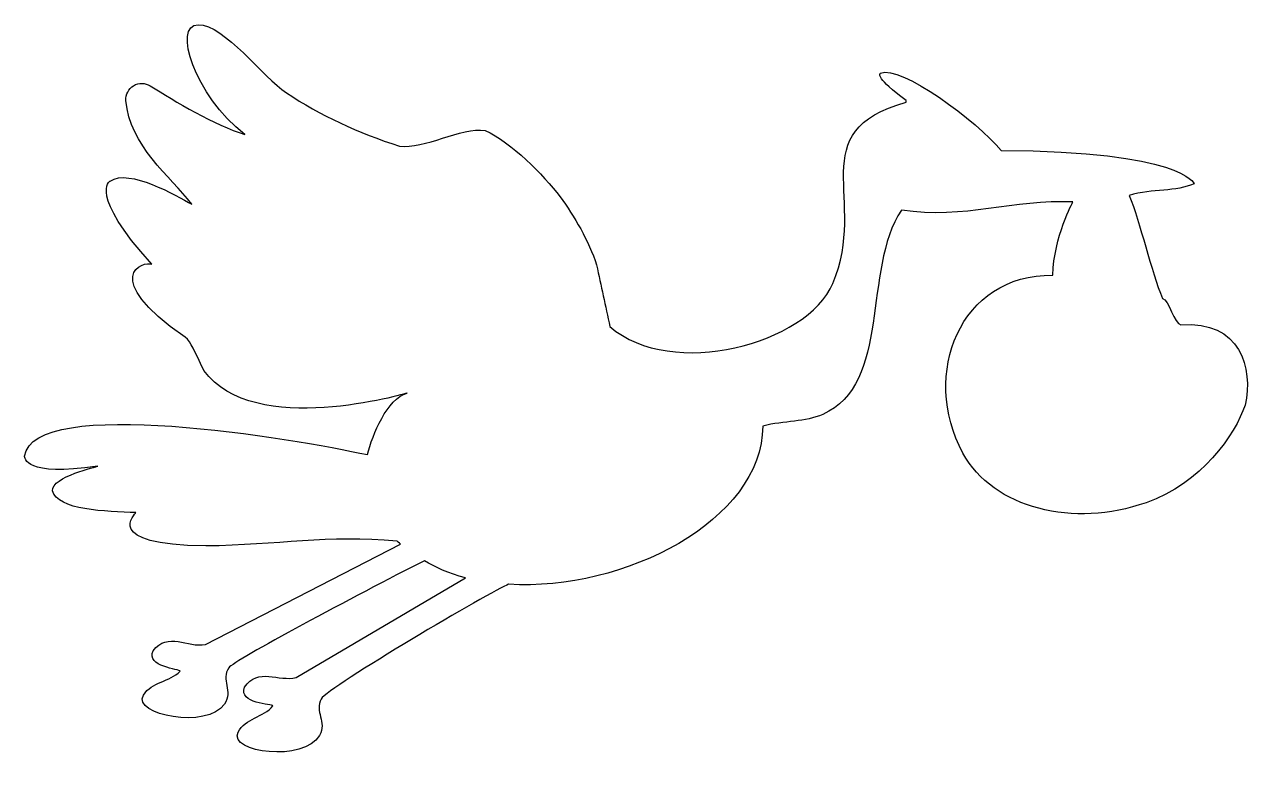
# Model space of a CAD drawing. Header units: centimetres. Extents: x -10.8 to 10.9, y -6.6 to 6.4.
import ezdxf

# ---------------------------------------------------------------- set-up
doc = ezdxf.new("R2010")
doc.units = ezdxf.units.CM
doc.header["$MEASUREMENT"] = 0
doc.layers.add('Layer 1', color=7, linetype='Continuous')

msp = doc.modelspace()

# ---------------------------------------------------------------- linework, layer by layer
at = {"layer": 'Layer 1'}
msp.add_open_spline([(9.61718, 1.12155), (9.51132, 1.14072), (9.40296, 1.56667), (9.29459, 1.58751), (9.29459, 1.58751), (9.0987, 2.06764), (8.90365, 2.93287), (8.70693, 3.41134), (8.70693, 3.41134), (9.12288, 3.53304), (9.53715, 3.46969), (9.85224, 3.61723), (9.85224, 3.61723), (9.85224, 3.61723), (9.63885, 4.19739), (6.44465, 4.20406), (6.44465, 4.20406), (6.02954, 4.72087), (4.6675, 5.72614), (4.31574, 5.5711), (4.31574, 5.5711), (4.30407, 5.55193), (4.22905, 5.48691), (4.7692, 5.0868), (4.7692, 5.0868), (4.7692, 5.0868), (4.7692, 5.05763), (4.7692, 5.05763), (4.7692, 5.05763), (2.92037, 4.53666), (4.10652, 3.34383), (3.47718, 1.85593), (3.47718, 1.85593), (3.02289, 0.78147), (0.63058, 0.14547), (-0.45972, 1.09156), (-0.45972, 1.09156), (-0.53807, 1.45583), (-0.61726, 1.81676), (-0.69478, 2.18019), (-0.69478, 2.18019), (-0.83648, 2.60781), (-1.08822, 3.04792), (-1.34162, 3.38385), (-1.34162, 3.38385), (-1.6392, 3.78146), (-2.20185, 4.34328), (-2.66281, 4.55917), (-2.66281, 4.55917), (-3.09125, 4.61583), (-3.74309, 4.22239), (-4.17321, 4.28157), (-4.17321, 4.28157), (-4.90424, 4.50913), (-5.58109, 4.83089), (-6.17042, 5.22183), (-6.17042, 5.22183), (-6.58219, 5.49357), (-7.26655, 6.42965), (-7.72834, 6.42632), (-7.72834, 6.42632), (-8.18846, 6.42299), (-7.79919, 5.18015), (-6.90562, 4.48746), (-6.90562, 4.48746), (-7.4391, 4.64584), (-8.14512, 5.07762), (-8.57607, 5.34686), (-8.57607, 5.34686), (-8.66526, 5.40354), (-8.77946, 5.40438), (-8.86948, 5.34936), (-8.86948, 5.34936), (-8.96034, 5.29435), (-9.01285, 5.19349), (-9.00452, 5.08762), (-9.00452, 5.08762), (-8.94367, 4.2874), (-8.22097, 3.74809), (-7.84337, 3.25379), (-7.84337, 3.25379), (-8.11928, 3.40884), (-8.94367, 3.89147), (-9.28376, 3.66391), (-9.28376, 3.66391), (-9.28376, 3.66391), (-9.68303, 3.44302), (-8.54856, 2.19435), (-8.54856, 2.19435), (-8.68526, 2.26354), (-9.50215, 1.97679), (-7.96173, 0.90317), (-7.96173, 0.90317), (-7.84336, 0.81565), (-7.80752, 0.66977), (-7.62747, 0.31551), (-7.62747, 0.31551), (-6.74973, -0.89398), (-4.03983, -0.08376), (-4.03983, -0.08376), (-4.03983, -0.08376), (-4.39909, -0.18379), (-4.64666, -0.81312), (-4.74335, -1.17155), (-4.74335, -1.17155), (-6.02621, -0.88899), (-10.64496, -0.10961), (-10.795, -1.19824), (-10.795, -1.19824), (-10.795, -1.22741), (-10.795, -1.57084), (-9.50215, -1.37329), (-9.50215, -1.37329), (-9.50215, -1.38579), (-10.32404, -1.55751), (-10.29987, -1.81091), (-10.29987, -1.81091), (-10.21985, -2.156), (-9.35461, -2.17601), (-8.82781, -2.19601), (-8.82781, -2.19601), (-8.82781, -2.20601), (-9.46215, -2.76783), (-7.59498, -2.78534), (-7.59498, -2.78534), (-6.31213, -2.76784), (-5.45107, -2.58945), (-4.2174, -2.69782), (-4.2174, -2.69782), (-4.21573, -2.69949), (-4.18406, -2.72783), (-4.15822, -2.752), (-4.15822, -2.752), (-4.15822, -2.752), (-7.60247, -4.52664), (-7.60247, -4.52664), (-7.60247, -4.52664), (-7.91422, -4.58749), (-8.26932, -4.29241), (-8.52355, -4.6375), (-8.52355, -4.6375), (-8.66442, -4.91924), (-8.04509, -4.96676), (-8.04759, -4.99593), (-8.04759, -4.99593), (-8.23014, -5.19515), (-8.55106, -5.17681), (-8.6961, -5.42271), (-8.6961, -5.42271), (-8.89782, -5.7678), (-7.56746, -6.03454), (-7.26571, -5.57942), (-7.26571, -5.57942), (-7.11234, -5.35353), (-7.32989, -5.14514), (-7.19152, -4.93925), (-7.19152, -4.93925), (-7.10566, -4.81338), (-4.94258, -3.65807), (-3.73475, -3.04624), (-3.73475, -3.04624), (-3.54303, -3.15794), (-3.3113, -3.27213), (-3.01205, -3.34715), (-3.01205, -3.34715), (-3.01205, -3.34715), (-5.99786, -5.10846), (-5.99786, -5.10846), (-5.99786, -5.10846), (-6.30461, -5.19182), (-6.67971, -4.92174), (-6.90977, -5.28351), (-6.90977, -5.28351), (-7.03064, -5.57442), (-6.40963, -5.57859), (-6.40963, -5.6086), (-6.40963, -5.6086), (-6.57801, -5.82032), (-6.89976, -5.82366), (-7.02646, -6.07873), (-7.02646, -6.07873), (-7.20317, -6.43799), (-5.85698, -6.61137), (-5.58774, -6.13374), (-5.58774, -6.13374), (-5.45104, -5.89784), (-5.68193, -5.70612), (-5.55773, -5.49107), (-5.55773, -5.49107), (-5.43186, -5.27268), (-2.53608, -3.57639), (-2.2485, -3.46135), (-2.2485, -3.46135), (-0.21045, -3.59139), (2.22854, -2.33688), (2.23771, -0.66726), (2.23771, -0.66726), (2.62531, -0.5689), (2.98625, -0.59807), (3.29633, -0.46054), (3.29633, -0.46054), (4.51249, 0.07627), (3.98818, 2.09432), (4.68587, 3.14877), (4.68587, 3.14877), (5.80701, 2.98289), (6.66307, 3.34132), (7.71252, 3.29464), (7.71252, 3.29464), (7.71252, 3.29464), (7.37993, 2.68281), (7.35826, 2.00012), (7.35826, 2.00012), (5.72198, 2.01846), (5.02013, 0.25298), (5.772, -1.14323), (5.772, -1.14323), (6.30298, -2.12933), (7.73336, -2.46859), (9.00454, -2.0218), (9.00454, -2.0218), (9.98564, -1.67754), (10.57747, -0.81647), (10.75418, -0.2955), (10.75418, -0.2955), (10.90086, 0.35218), (10.67664, 1.20658), (9.61718, 1.12155)], degree=3, knots=[0, 0, 0, 0, 0.01724138, 0.01724138, 0.01724138, 0.01724138, 0.03448276, 0.03448276, 0.03448276, 0.03448276, 0.05172414, 0.05172414, 0.05172414, 0.05172414, 0.06896552, 0.06896552, 0.06896552, 0.06896552, 0.0862069, 0.0862069, 0.0862069, 0.0862069, 0.10344828, 0.10344828, 0.10344828, 0.10344828, 0.12068966, 0.12068966, 0.12068966, 0.12068966, 0.13793103, 0.13793103, 0.13793103, 0.13793103, 0.15517241, 0.15517241, 0.15517241, 0.15517241, 0.17241379, 0.17241379, 0.17241379, 0.17241379, 0.18965517, 0.18965517, 0.18965517, 0.18965517, 0.20689655, 0.20689655, 0.20689655, 0.20689655, 0.22413793, 0.22413793, 0.22413793, 0.22413793, 0.24137931, 0.24137931, 0.24137931, 0.24137931, 0.25862069, 0.25862069, 0.25862069, 0.25862069, 0.27586207, 0.27586207, 0.27586207, 0.27586207, 0.29310345, 0.29310345, 0.29310345, 0.29310345, 0.31034483, 0.31034483, 0.31034483, 0.31034483, 0.32758621, 0.32758621, 0.32758621, 0.32758621, 0.34482759, 0.34482759, 0.34482759, 0.34482759, 0.36206897, 0.36206897, 0.36206897, 0.36206897, 0.37931034, 0.37931034, 0.37931034, 0.37931034, 0.39655172, 0.39655172, 0.39655172, 0.39655172, 0.4137931, 0.4137931, 0.4137931, 0.4137931, 0.43103448, 0.43103448, 0.43103448, 0.43103448, 0.44827586, 0.44827586, 0.44827586, 0.44827586, 0.46551724, 0.46551724, 0.46551724, 0.46551724, 0.48275862, 0.48275862, 0.48275862, 0.48275862, 0.5, 0.5, 0.5, 0.5, 0.51724138, 0.51724138, 0.51724138, 0.51724138, 0.53448276, 0.53448276, 0.53448276, 0.53448276, 0.55172414, 0.55172414, 0.55172414, 0.55172414, 0.56896552, 0.56896552, 0.56896552, 0.56896552, 0.5862069, 0.5862069, 0.5862069, 0.5862069, 0.60344828, 0.60344828, 0.60344828, 0.60344828, 0.62068966, 0.62068966, 0.62068966, 0.62068966, 0.63793103, 0.63793103, 0.63793103, 0.63793103, 0.65517241, 0.65517241, 0.65517241, 0.65517241, 0.67241379, 0.67241379, 0.67241379, 0.67241379, 0.68965517, 0.68965517, 0.68965517, 0.68965517, 0.70689655, 0.70689655, 0.70689655, 0.70689655, 0.72413793, 0.72413793, 0.72413793, 0.72413793, 0.74137931, 0.74137931, 0.74137931, 0.74137931, 0.75862069, 0.75862069, 0.75862069, 0.75862069, 0.77586207, 0.77586207, 0.77586207, 0.77586207, 0.79310345, 0.79310345, 0.79310345, 0.79310345, 0.81034483, 0.81034483, 0.81034483, 0.81034483, 0.82758621, 0.82758621, 0.82758621, 0.82758621, 0.84482759, 0.84482759, 0.84482759, 0.84482759, 0.86206897, 0.86206897, 0.86206897, 0.86206897, 0.87931034, 0.87931034, 0.87931034, 0.87931034, 0.89655172, 0.89655172, 0.89655172, 0.89655172, 0.9137931, 0.9137931, 0.9137931, 0.9137931, 0.93103448, 0.93103448, 0.93103448, 0.93103448, 0.94827586, 0.94827586, 0.94827586, 0.94827586, 0.96551724, 0.96551724, 0.96551724, 0.96551724, 1, 1, 1, 1], dxfattribs=at)

doc.saveas('drawing.dxf')
